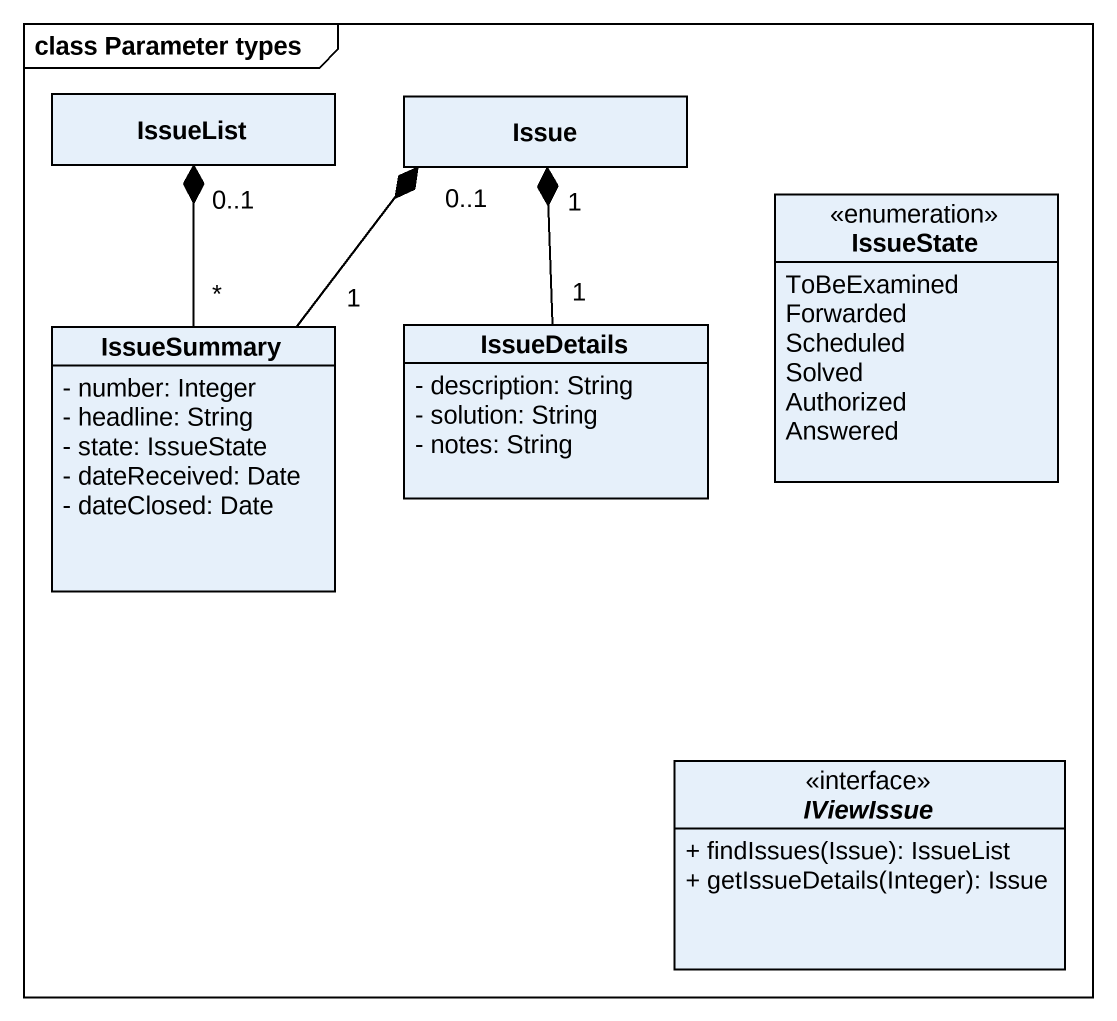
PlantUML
@startuml
mainframe class Parameter types
hide circle
hide empty members
skinparam classAttributeIconSize 0
class IssueList
class Issue
enum IssueState {
  ToBeExamined
  Forwarded
  Scheduled
  Solved
  Authorized
  Answered
}
class IssueSummary {
  - number: Integer
  - headline: String
  - state: IssueState
  - dateReceived: Date
  - dateClosed: Date
}
class IssueDetails {
  - description: String
  - solution: String
  - notes: String
}
interface IViewIssue <<interface>> {
  + findIssues(Issue): IssueList
  + getIssueDetails(Integer): Issue
}
IssueSummary "*" -up-* "0..1" IssueList
IssueSummary "1" -up-* "0..1" Issue
IssueDetails "1" -up-* "1" Issue
@enduml
